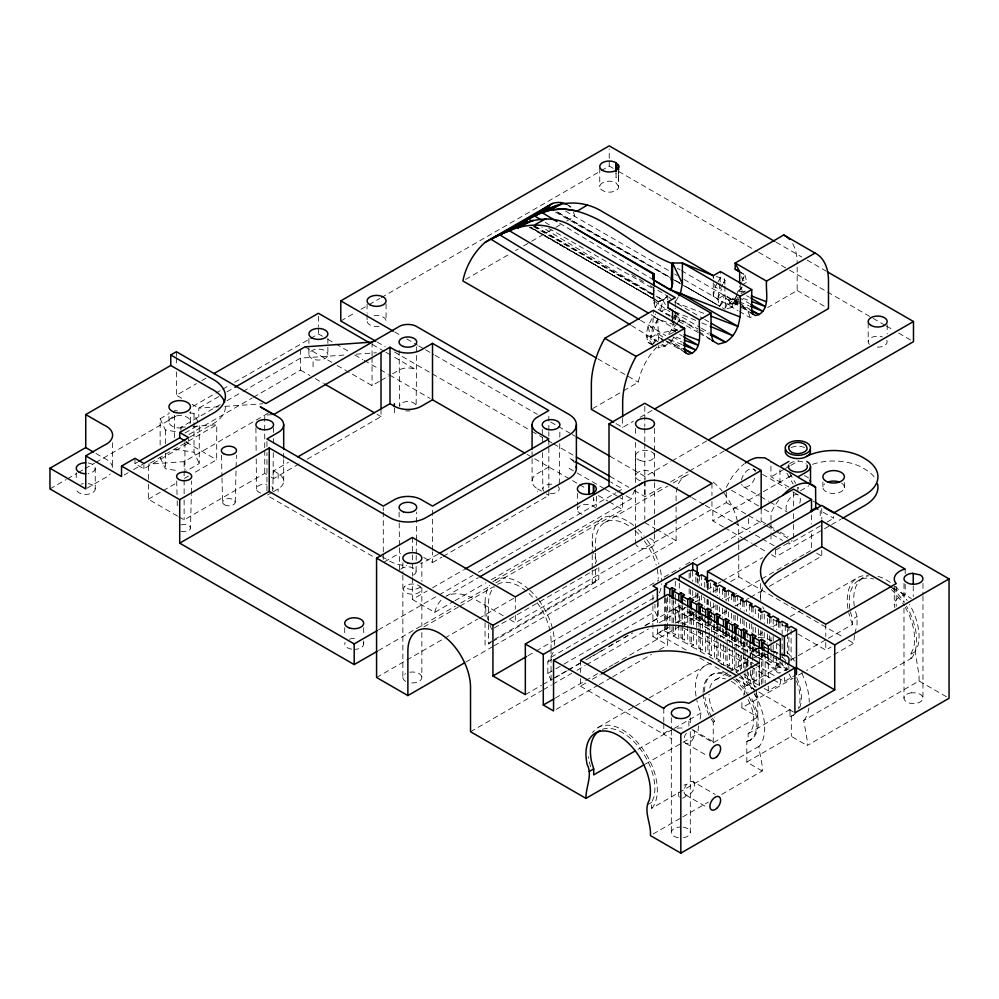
<?xml version="1.0" encoding="UTF-8"?>
<svg xmlns="http://www.w3.org/2000/svg" width="999" height="999" viewBox="0 0 999 999"><rect width="100%" height="100%" fill="white"/><g stroke="black" fill="none" stroke-linecap="round" stroke-linejoin="round"><path stroke-width="0.75" stroke-dasharray="5 3.75" d="M112.587 442.732L112.587 468.244A22.378 12.912 0 0 0 103.646 457.917L95.966 453.484M168.956 421.403L168.956 412.437M134.965 458.316L134.965 463.636L143.906 468.806L188.649 442.969L188.649 438.973M190.447 422.102L190.447 411.638M266.945 490.796L266.945 452.672M266.945 446.565L266.945 440.459M283.691 481.168L283.691 459.815M283.691 458.291L283.691 450.661M253.446 397.252L300.487 370.092L300.487 349.425M383.279 559.49L383.279 553.384M383.279 551.86L383.279 512.2M383.279 510.676L383.279 507.629M423.801 557.517L432.505 562.537L432.505 551.86M432.505 550.337L432.505 507.629M491.096 642.357L488.424 643.905L488.424 622.589M532.092 481.168L532.092 458.291M532.092 456.755L532.092 450.661M567.132 670.779L551.061 680.069L547.827 673.451L547.827 661.875L553.234 652.422M443.194 556.356L548.838 495.367L548.838 489.273M548.838 487.749L548.838 446.565M548.838 445.042L548.838 431.88M548.838 430.357L548.838 422.727M548.838 421.203L548.838 413.574M551.061 680.069L551.061 651.248M601.148 170.692L609.24 166.009L609.24 159.815M609.24 158.267L609.24 148.963M618.731 186.688L615.946 182.805A9.753 5.632 0 0 0 609.24 181.206A9.49 5.482 0 0 0 601.023 189.423L604.495 191.433A9.49 5.482 0 0 0 618.406 188.099L618.731 169.63M670.029 316.258L655.257 307.742L653.309 300.474L653.309 287.188M644.83 625.923L658.216 618.194L654.982 611.588L654.982 604.345M663.786 723.638L663.786 734.277L671.865 738.935M663.786 722.127L663.786 708.441M677.322 322.315L679.707 320.966L675.237 318.294L675.237 307.954M688.885 726.073L688.885 719.992M724.899 286.101L724.899 294.78L725.886 298.476L719.717 306.231L717.744 299.013L713.261 296.341L713.261 280.095M723.501 527.022L712.836 520.866L712.836 510.377L726.261 502.622L726.261 490.347M754.545 693.806A49.038 28.309 60 0 1 760.064 745.316L758.978 746.315L758.978 748.288L762.249 765.821L762.249 770.991L720.466 795.104M771.003 538.948L771.003 536.363M778.833 499.975A38.424 22.19 -60 0 0 771.003 513.111L771.003 533.778M767.632 307.567L797.165 290.522L797.165 264.698M797.851 490.884L797.851 487.187L799.35 489.747M820.216 515.696L820.216 510.526L833.641 518.281L833.641 514.285M822.901 486.938L822.901 480.944M844.38 487.637L844.38 481.643M177.51 516.058L148.339 499.213L148.389 480.931M148.389 479.408L148.439 464.173L216.771 424.762L216.658 459.802L193.893 472.939M180.906 430.269L180.906 427.31L220.217 404.607M273.276 452.684L272.939 488.911M273.376 443.369L273.426 438.711M273.489 432.492L273.539 427.834M416.695 346.728L416.121 406.256A8.229 4.745 0 0 0 407.892 401.498A8.229 4.745 0 0 0 399.662 406.256L399.088 346.728M416.183 560.202L416.233 555.544M416.246 553.983L416.383 541.558M416.396 540.009L416.695 512.05M559.29 483.741L559.727 443.369M559.79 437.162L559.877 429.395M593.294 497.315L593.843 500.736L593.768 496.453M181.019 531.231A6.331 3.659 0 0 0 190.509 528.059L191.321 494.63M191.358 493.106L191.658 480.956M235.252 502.235L236.064 468.793M236.101 467.282L236.401 455.119M720.029 283.629L717.744 299.013L724.899 294.78L740.084 305.257M720.129 282.155L720.429 271.541M658.528 340.309L657.779 319.068L655.232 314.048M738.498 301.81L732.279 307.317L725.037 309.265L725.886 298.476L751.398 313.199L741.345 306.131M548.776 228.359L654.47 289.385L653.546 295.242L655.257 307.742L658.378 301.348L662.924 300.087L667.744 296.079L667.782 300.337M713.261 296.341L715.159 286.95L717.419 283.004M740.933 286.413L740.371 289.136L735.052 298.314L727.809 304.732A42.707 24.663 -60 0 1 737.899 304.083M741.046 293.456L744.854 291.72L745.416 288.998M670.254 315.484L660.576 310.814L658.116 301.623L654.969 299.588L653.309 294.78L654.47 289.385M698.476 725.873L697.814 733.79L713.249 742.707L757.766 716.995L757.766 696.44L755.569 693.219M700.099 718.993L701.086 712.899L699.999 710.639A49.038 28.309 60 0 1 696.852 700.411M743.718 695.167L745.192 689.173L744.517 684.939A49.038 28.309 60 0 1 741.708 676.161M854.482 635.089L853.745 643.244L806.58 670.479M854.844 633.591L857.042 624.6L857.042 616.583L855.294 610.701M717.744 299.013L721.59 288.948M723.8 283.192L724.899 280.319L722.339 275.299M658.94 345.379L657.916 348.014L665.172 346.066L672.414 339.648L673.938 337.025M725.536 307.942L728.596 300.037L732.279 299.051L735.976 295.779L739.535 300.899L732.279 299.051L732.279 307.317L728.596 300.037L749.412 309.927M653.171 343.706L657.779 333.529L678.671 329.52M682.042 284.64L719.717 306.231L724.899 294.78M758.978 746.315L651.598 808.316L651.598 802.347L653.771 797.552A45.554 26.299 60 0 0 640.197 748.888A45.554 26.299 60 0 0 602.372 729.345M946.44 696.765L919.068 680.968L807.217 745.541L807.217 740.371L803.708 720.416L911.088 658.428L910.776 654.22L913.486 648.239A46.191 26.673 60 0 0 905.032 606.917M919.068 680.968L919.068 675.799L915.246 651.635L917.956 645.654A46.191 26.673 60 0 0 909.502 604.345M674.3 321.228L671.565 329.845L667.007 336.163M674.887 319.98L677.809 313.674L673.863 311.326M741.42 282.48L736.65 294.605M742.007 281.231L744.929 274.937L739.66 271.79M659.303 592.869L660.389 590.546A49.038 28.309 60 0 0 661.475 583.791M726.261 487.287L732.292 476.598L739.984 467.52A38.424 22.19 -60 0 1 744.218 463.886M742.045 284.915L746.827 282.218L742.344 279.633L744.929 274.937L740.446 272.352M718.169 281.681L720.429 277.734L724.899 280.319L724.899 284.665M722.639 284.265L719.642 289.535L715.159 286.95L714.685 284.128M723.401 282.954L724.899 280.319M678.159 297.153L675.124 302.422L703.308 318.693M653.483 343.868L658.778 337.225L685.614 352.722L667.906 340.509M677.672 323.189L671.565 329.845L678.271 333.716M741.733 287.762L738.673 291.096L741.358 292.645M742.22 287.15L740.371 289.136L743.731 291.071M686.038 624.7L679.308 620.804L679.532 606.818A6.331 3.659 -60 0 0 680.456 605.456M651.598 808.316L652.684 807.317A49.038 28.309 60 0 0 639.984 745.291A49.038 28.309 60 0 0 592.619 732.592M762.249 770.991L746.815 762.075L746.815 741.52L748.151 740.746L748.151 733.691L750.749 731.28A31.643 18.269 60 0 0 747.19 698.051M748.151 733.691L789.984 709.54L792.582 707.13M803.708 720.416L804.582 719.617A49.038 28.309 60 0 0 808.84 708.016M911.088 658.428L911.962 657.617A49.038 28.309 60 0 0 906.455 606.106M667.744 296.079L662.924 300.337L658.116 301.623L530.719 227.173M488.424 643.905L491.658 641.033M492.432 641.583L595.579 582.03L598.813 579.17L598.813 567.582M420.279 586.913L419.068 587.824A9.49 5.482 0 0 1 405.644 587.824L404.433 586.913M226.91 400.736L241.621 392.22M242.969 391.433L300.499 358.129L345.404 354.957M181.668 398.276L176.398 395.242L196.491 383.641M201.86 380.544L205.869 378.221M160.14 445.067L160.14 418.718L169.256 413.461M49.95 488.911L66.134 479.57M67.482 478.783L76.935 473.339M78.284 472.564L83.679 469.443M85.027 468.668L94.468 463.211M95.817 462.437L178.109 414.922M192.944 406.356L214.535 393.893M215.884 393.119L221.278 389.997M222.627 389.223L229.37 385.327M234.765 382.205L318.406 333.916L322.452 336.251M340.784 321.004L355.619 312.437M361.014 309.328L367.757 305.432M369.106 304.645L379.907 298.414M381.256 297.64L599.8 171.466M218.843 396.566L198.764 408.154L192.195 404.358M226.873 391.933L233.566 388.062M87.025 488.174L103.646 478.583A22.378 12.912 0 0 0 110.227 474.026M184.94 433.042L199.263 424.775L199.263 463.524L184.94 471.79M134.965 463.636L137.587 462.112M188.936 434.478L252.11 398.027M124.213 475.012L128.222 472.689M133.566 469.605L142.919 464.21M189.698 437.2L211.076 424.862A41.296 23.839 0 0 0 225.2 404.508M465.621 279.408L510.102 253.734M515.484 250.624L518.181 249.063M523.576 245.954L530.319 242.058M531.655 241.283L554.57 228.059M555.919 227.285L561.313 224.163M566.695 221.054L574.787 216.383A42.707 24.663 -60 0 0 573.014 211.351M268.107 413.224L184.128 461.65L148.439 464.173M148.339 499.213L161.738 491.483M163.074 490.709L177.81 482.217M184.515 478.346L188.524 476.036M337.175 365.459L372.053 385.614L379.745 381.168M381.019 380.432L388.711 375.986M178.833 516.82L184.128 519.88L264.723 473.414L269.842 476.361M299.163 463.861L273.676 478.583L273.664 470.829L288.424 462.312M307.217 459.215L381.019 416.608L381.019 408.853M271.928 492.507L266.945 495.367L375.262 557.904M273.164 491.783L278.134 488.911A18.981 10.964 0 0 0 278.134 473.414L273.664 470.829M592.682 408.579L622.215 391.533M623.551 390.759L638.324 382.23A42.707 24.663 -60 0 1 657.155 346.765M739.385 311.413L750.174 317.645L752.859 316.096M384.528 561.813L394.468 556.081A18.981 10.964 0 0 1 400.624 553.696M548.838 466.958L537.649 473.414A18.981 10.964 0 0 0 537.649 488.911L537.649 491.496M616.133 423.663L622.664 427.435L633.428 421.216M640.147 417.332L653.596 409.578M437.949 554.22L425.786 561.238A25.312 14.61 0 0 1 420.542 563.561M432.505 562.537L441.858 557.13M412.35 577.759L412.35 599.45L427.172 590.896M432.555 587.787L463.536 569.905M378.484 629.882L437.837 595.616M439.185 594.842L472.914 575.362M478.309 572.252L615.908 492.807M617.257 492.032L622.652 488.911L610.601 481.955M610.027 456.306L645.029 476.511L670.654 461.713M672.002 460.939L707.08 440.684M446.041 596.316L478.371 577.647M412.35 599.45L434.727 612.375L453.583 601.485M454.932 600.711L485.914 582.817M491.296 579.707L631.368 498.838A58.791 33.941 60 0 1 634.59 490.809M495.217 580.244L602.385 518.381M378.484 650.549L455.382 606.156M460.776 603.046L490.447 585.901M495.854 582.792L622.652 509.577L622.652 496.291M634.253 490.447L645.029 496.665L663.91 485.751M670.654 481.868L688.199 471.74M689.547 470.954L724.625 450.711M423.763 626.985L458.666 606.83M460.002 606.056L493.568 586.688M604.757 522.489L667.844 486.063M673.214 482.967L685.289 475.986M376.573 677.484L477.659 619.118M479.008 618.344L514.048 598.101M494.33 627.896L597.477 568.356M509.927 619.617L515.297 622.727L711.95 509.19L711.95 501.598M784.153 469.205L771.003 476.948M785.476 468.456L789.422 466.171M790.733 465.422L798.626 460.864M494.33 639.485L598.813 579.17M465.846 662.1L492.807 646.54M494.155 645.754L676.111 540.696L676.111 519.255M790.471 476.061L712.836 520.866M800.411 490.821L806.805 487.137A12.65 7.305 0 0 0 808.815 485.626M527.971 655.719L534.715 651.823M536.063 651.048L658.728 580.232M664.11 577.122L680.294 567.782M685.689 564.672L761.163 521.091L767.919 524.987M551.061 657.217L658.216 595.354M547.827 661.875L551.848 659.552M547.827 673.451L554.52 669.592M555.869 668.818L562.562 664.947M563.898 664.173L654.982 611.588M525.337 694.655L541.508 685.314M542.857 684.54L552.285 679.095M553.633 678.309L567.12 670.529M568.468 669.755L580.594 662.749M590.034 657.305L596.765 653.408M598.114 652.634L602.16 650.299M608.903 646.403L618.331 640.958M623.726 637.849L627.772 635.514M645.292 625.399L680.344 605.157M692.469 598.164L699.213 594.268M707.304 589.597L712.687 586.488M718.081 583.366L720.779 581.818M722.127 581.031L762.562 557.692M776.048 549.912L792.219 540.571M568.468 670.004L580.531 663.049M585.889 659.952L632.767 632.891M820.479 525.874L788.898 544.118L788.898 541.446M827.06 522.077L833.641 518.281M470.529 731.73L541.97 690.484M543.306 689.71L551.398 685.039M552.747 684.253L571.615 673.363M577.01 670.254L585.102 665.584M586.45 664.797L648.451 629.008M659.228 622.777L686.188 607.217M695.629 601.773L703.708 597.102M713.149 591.645L718.543 588.536M730.669 581.53L738.761 576.86L843.044 637.075M771.478 554.72L775.474 557.03L830.244 525.412M831.58 524.637L840.921 519.243M666.72 598.551L666.72 629.557L665.434 628.821L657.379 633.466L686.4 650.224M679.308 620.804L675.274 623.139L675.062 609.402A6.331 3.659 -60 0 1 674.125 601.81M689.148 608.928L689.148 615.122L697.202 610.476M652.909 605.869L652.909 636.563L670.167 626.61M676.798 622.777L692.732 613.573L707.467 622.09M664.485 598.289L664.485 630.844L666.72 629.557M689.148 615.122L690.434 615.871L692.669 614.572L698.039 617.669L695.804 618.968L695.804 612.762M555.369 698.051L601.011 671.703M602.347 670.928L607.717 667.819M609.065 667.045L613.086 664.722M614.435 663.948L681.281 625.362M682.604 624.587L697.202 616.158M710.651 608.391L717.382 604.507M725.449 599.85L730.831 596.753M732.167 595.966L738.898 592.095M740.247 591.308L760.414 579.67M761.762 578.883L804.794 554.045M806.143 553.259L811.525 550.162L811.525 530.207M664.485 630.844L669.854 633.953L672.09 632.654L675.674 634.727L675.661 599.063M580.419 678.558L580.419 686.151L587.062 682.317M592.382 679.245L600.349 674.65M673.426 600.362L673.426 636.013L675.674 634.727M695.804 618.968L699.387 621.028L701.623 619.742L706.992 622.839L704.745 624.138L704.745 617.931M556.231 709.402L597.839 685.376M599.188 684.602L611.263 677.622M612.612 676.847L651.535 654.37M659.59 649.725L667.644 645.079L667.644 594.43M722.265 613.548L727.634 610.439M735.714 605.781L741.083 602.672M746.465 599.562L749.163 598.014M750.499 597.24L763.948 589.472M769.33 586.363L821.777 556.081L821.777 549.949M673.426 636.013L678.796 639.11L681.031 637.824L684.615 639.884L684.615 607.33M682.379 625.674L682.379 641.183L684.615 639.884M704.745 624.138L708.328 626.198L710.564 624.912L715.933 628.009L715.933 624.912M682.379 641.183L687.749 644.28L689.984 642.994L693.568 645.054L693.568 631.106M713.698 624.65L713.698 629.295L715.933 628.009M691.333 610.689L691.333 646.353L693.568 645.054M713.698 629.295L717.282 631.368L719.517 630.069L724.887 633.179L724.887 630.069M691.333 646.353L696.703 649.45L698.938 648.151L702.509 650.224L702.509 613.011M722.652 628.259L722.652 634.465L724.887 633.179M700.274 629.807L700.274 651.51L702.509 650.224M722.652 634.465L726.223 636.538L728.458 635.239L733.828 638.336L733.828 635.239M700.274 651.51L705.644 654.62L707.879 653.321L711.463 655.394L711.463 633.678M731.593 634.977L731.593 639.635L733.828 638.336M709.228 631.88L709.228 656.68L711.463 655.394M731.593 639.635L735.177 641.695L737.412 640.409L742.781 643.506L742.781 640.409M720.416 643.506L720.416 660.551L716.832 658.491L714.597 659.777L714.597 636.525M740.546 638.598L740.546 644.792L742.781 643.506M598.126 727.484L634.365 706.568M635.714 705.794L647.789 698.813M649.138 698.039L705.506 665.484M758.079 635.139L763.448 632.042M772.851 626.61L778.221 623.513M790.296 616.533L857.417 577.784M858.84 580.257L863.311 577.672M720.416 660.551L718.169 661.85L718.169 638.586M740.546 644.792L744.13 646.865L746.365 645.579L751.735 648.676L751.735 645.566M719.517 662.624L723.538 664.947L725.786 663.661L729.357 665.721L729.357 648.663M749.5 643.768L749.5 649.962L751.735 648.676M711.051 675.074L712.387 674.3M754.22 650.149L755.569 649.375M727.122 646.852L727.122 667.007L729.357 665.721M749.5 649.962L753.071 652.035L755.306 650.736L760.676 653.833L758.441 655.132L758.441 648.925M715.559 679.782L727.697 672.777M729.045 671.99L750.636 659.527M751.985 658.753L757.392 655.631M727.122 667.007L732.492 670.117L734.727 668.818L738.311 670.891L738.311 653.833M738.311 670.891L736.076 672.177L736.076 652.022M758.441 655.132L762.025 657.192L764.26 655.906L769.63 659.003L767.394 660.302L767.394 654.095M745.017 672.689L745.017 677.347L747.252 676.048L747.252 668.306M767.394 660.302L770.966 662.362L773.214 661.076L778.571 664.173L778.571 661.076M828.408 638.286L852.572 624.338L852.572 619.168L857.042 616.583M745.017 677.347L750.386 680.444L752.622 679.158L756.206 681.218L756.206 667.27M776.335 656.156L776.335 665.459L778.571 664.173M745.192 686.325L782.779 664.635M790.821 659.977L827.072 639.06M637.999 749.312L672.901 729.17M674.238 728.396L701.086 712.899M753.97 668.556L753.97 682.517L756.206 681.218M776.335 665.459L779.919 667.532L782.155 666.233L787.524 669.342L787.524 666.233M753.97 682.517L759.34 685.614L761.575 684.315L761.575 651.76M787.524 669.342L785.289 670.629L785.289 661.326M797.764 633.903L825.786 650.074L831.093 647.015M713.249 742.707L713.249 722.14L714.597 721.365L714.597 717.145M754.22 693.993L756.43 697.215L757.766 696.44M764.26 688.448L768.281 690.784L780.369 683.803L780.369 679.682M777.659 677.584L784.39 681.48L795.129 675.274M741.882 702.659L741.882 707.829L793.094 678.259M798.488 675.149L805.231 671.266M645.254 764.135L681.643 743.131M682.991 742.344L697.814 733.79M789.984 716.595L793.531 715.134L789.984 716.595L789.984 709.54M746.815 741.52L750.361 740.059A37.962 21.916 60 0 0 750.361 696.228M648.239 804.282L651.598 802.347M910.776 654.22L915.246 651.635M746.815 762.075L791.333 736.375L807.217 745.541M653.084 834.015L681.393 817.669M682.729 816.895L708.341 802.11M392.545 373.801L400.187 369.455A12.65 7.305 0 0 1 415.596 369.455L392.644 356.181M668.855 334.528L675.199 331.618M791.146 447.377L797.851 445.779L804.57 447.377M727.809 304.732L738.061 301.373M658.116 301.623L662.924 300.087L660.576 310.814L666.395 309.253M748.151 740.746L750.361 740.059M356.243 354.183L376.373 352.759M272.203 414.66L264.723 415.184L264.723 448.888M180.906 427.31L185.389 426.998M192.857 426.461L216.771 424.762M218.606 406.793L198.764 408.154L198.813 416.995M224.7 406.381L262.837 403.758M660.776 345.829L665.172 346.066L665.172 341.933M744.854 291.72L738.673 291.096L741.458 292.158M677.734 330.469L671.565 329.845L675.736 331.443M174.463 410.452L177.472 410.926M189.51 412.787L194.018 413.486L198.601 423.364M160.14 418.718L165.384 430.02L177.422 431.88M174.463 449.2L194.018 452.235L199.263 463.524M160.14 457.467L165.384 468.768L178.921 470.854M716.133 276.498L720.429 277.734M777.572 652.896L768.081 648.738M674.737 324.937L657.779 319.068L653.309 316.483L653.309 310.289M743.006 298.351L748.638 300.412M675.898 337.1L681.518 339.161M770.966 650.811L777.684 653.296M703.783 313.374L675.124 302.422L668.793 296.978M737.836 301.273L732.279 299.051L737.649 302.148M739.223 301.823L748.938 305.719M669.33 339.46L681.83 344.468M674.912 311.788L696.103 320.554M701.76 322.889L708.828 325.811M581.992 514.273L580.144 513.461A9.49 5.482 0 0 1 580.144 505.706M665.646 340.759L683.691 349.338M671.64 316.159L697.914 328.833M699.3 329.508L708.978 334.178M533.154 226.486L653.546 295.242L534.14 226.136M555.544 212.188L669.929 277.71M671.228 278.446L680.694 283.878M722.377 307.742L725.037 309.265M653.446 345.429L648.126 342.395L646.153 335.177L648.051 325.699L653.309 316.483L652.522 328.284L650.624 337.762L652.21 343.531M529.358 227.31L654.969 299.588L529.994 227.173M651.798 344.505L648.126 342.395L651.485 344.33M776.173 242.245L801.747 257.005M807.13 260.115L825.986 271.004M609.24 166.009L613.274 168.344M618.656 171.453L757.317 251.511M758.666 252.285L788.286 269.38M789.635 270.167L871.752 317.57M873.101 318.356L885.214 325.349M886.563 326.124L893.293 330.007M898.675 333.117L913.486 341.67M797.165 290.522L828.483 308.604M746.728 295.741L749.412 297.29M738.661 297.327L749.4 303.521M735.052 298.314L738.411 300.249M738.998 302.922L749.737 309.128M566.77 204.445L572.165 207.567M677.397 268.319L680.094 269.88M681.443 270.654L738.111 303.371M565.584 211.139L669.23 270.916M674.625 274.026L677.322 275.587M684.065 279.483L738.036 310.639M704.657 319.468L708.678 321.79M674.462 311.738L677.809 313.674L679.707 320.966M674.562 312.737L700.062 327.46M701.41 328.234L709.465 332.892M671.316 317.008L698.214 332.542M699.512 333.291L710.289 339.51M679.62 334.49L682.305 336.039M672.889 336.85L682.28 342.27M667.856 339.348L682.617 347.877M661.813 344.131L665.172 346.066L663.935 343.631M597.852 358.866L638.324 382.23M788.91 487.125L771.003 476.798L770.841 461.538M813.061 501.073L815.746 502.622M753.358 469.08L755.993 470.604M762.562 474.4L786.25 488.074M792.831 491.87L798.101 494.905M743.543 486.788L759.34 495.904M760.651 496.665L768.556 501.223M769.867 501.985L786.975 511.863M731.53 490.322L759.165 506.281M764.422 509.315L771.003 513.111M893.081 587.924L911.363 598.488M769.267 525.761L778.721 531.218M780.069 531.992L788.161 536.675M816.658 553.121L821.777 556.081M726.261 502.622L747.314 514.785M748.638 515.546L764.422 524.662M765.746 525.424L774.837 530.669M776.123 531.406L787.624 538.049M772.277 534.515L782.504 540.422M691.808 497.564L703.895 504.532M705.232 505.319L711.95 509.19M712.836 510.377L732.829 521.915M734.165 522.689L750.162 531.918M755.481 535.002L760.813 538.074M762.15 538.848L774.15 545.766M394.63 331.943L401.361 335.826M406.743 338.936L417.52 345.154M418.856 345.941L424.25 349.051M425.586 349.825L433.666 354.483M435.015 355.269L537.325 414.335M550.786 422.102L570.978 433.766M572.327 434.54L575.024 436.101M724.837 527.784L742.157 537.787M743.493 538.561L751.485 543.181M752.821 543.943L766.146 551.648M377.123 341.995L385.202 346.653M394.63 352.098L430.981 373.077M432.317 373.863L530.594 430.594M531.943 431.368L542.719 437.587M548.101 440.696L552.135 443.032M553.483 443.806L575.024 456.243M610.027 476.448L628.87 487.337M574.437 461.076L569.08 457.992L571.153 459.353A25.312 14.61 0 0 1 574.45 462.649M626.111 495.804L631.368 498.838M569.08 468.319L575.774 472.19M577.122 472.964L603.908 488.424M605.244 489.198L618.643 496.928M619.979 497.702L622.652 499.25M327.834 339.36L334.565 343.244M335.914 344.031L349.375 351.798M354.757 354.907L362.837 359.565M364.185 360.352L378.983 368.893M380.332 369.68L388.411 374.338M389.76 375.112L430.144 398.439M527.072 454.395L578.234 483.928M579.582 484.702L586.313 488.598M598.426 495.591L607.854 501.023M609.19 501.81L622.652 509.577M644.792 522.614L655.232 528.646M656.543 529.395L676.111 540.696M848.401 640.159L853.745 643.244M781.755 624.662L784.415 626.198M537.649 488.911L541.371 491.071M546.341 493.931L548.838 495.367M300.487 370.092L309.89 375.524M315.259 378.621L323.301 383.279M376.985 414.285L381.019 416.608M681.805 598.925L685.851 601.261M702.022 610.601L704.72 612.162M755.943 641.733L758.641 643.294M710.314 615.784L713.011 617.345M764.235 646.915L766.92 648.476M679.308 607.055L770.966 659.964L784.39 670.491L785.738 669.08A9.49 5.482 -60 0 0 787.125 667.045M675.274 609.378L766.945 662.3L780.369 672.814L779.02 672.951A9.49 5.482 -60 0 1 777.634 661.563M674.125 609.115L765.796 662.025L777.634 672.514M698.164 631.693L753.408 663.586M754.757 664.372L776.31 676.81M683.366 627.797L749.375 665.908M750.724 666.695L780.369 683.803M743.681 673.988L747.252 676.048M709.228 656.68L713.249 659.003M739.098 677.01L756.443 687.025M699.799 657.954L730.606 675.736M735.963 678.833L793.568 712.087M652.909 636.563L667.644 645.079M741.882 707.829L757.766 716.995M271.116 477.097L273.676 478.583M503.221 615.746L475.012 599.462A58.791 33.941 60 0 0 447.165 595.754M693.106 730.057L715.172 742.794M186.089 441.496L188.649 442.969M186.176 442.195L216.658 459.802M685.514 743.206L707.579 755.943M580.419 686.151L663.786 734.277L664.372 733.466A18.981 10.964 0 0 1 669.929 729.969M693.119 781.717A7.592 4.383 -60 0 1 690.709 793.481A7.592 4.383 -60 0 1 684.128 789.685A7.592 4.383 -60 0 1 693.119 781.717L715.172 794.455M685.526 794.879L707.579 807.604M668.768 276.686L556.131 211.376L668.743 276.611M719.717 306.231L684.852 286.014L719.667 306.156M534.902 226.099L662.924 300.087L541.82 227.01M530.706 227.347L658.378 301.348M372.402 344.48L384.553 351.498M385.901 352.285L391.296 355.407M304.97 346.853L331.805 362.35M382.068 556.655L389.997 561.238A25.312 14.61 0 0 0 406.793 565.509M651.048 314.66L676.398 329.67M559.652 223.214L652.347 279.196M545.317 222.44L549.3 224.85M631.63 274.488L643.581 281.693M650.212 285.689L667.482 296.104L662.924 300.337L667.145 307.642M640.571 320.317L665.784 335.614M631.505 325.562L658.041 341.845M653.309 300.474L669.817 311.7M674.887 315.147L697.739 330.694M699.013 331.568L710.439 339.335M662.849 337.025L657.779 333.529L650.624 337.762L646.153 335.177L652.597 344.98M596.028 508.166L591.608 504.832L584.403 504.283A9.49 5.482 0 0 0 582.117 504.832M712.387 718.144L714.597 721.365M711.051 718.918L713.249 722.14M789.647 473.064L795.616 483.341M786.925 473.314L793.169 484.065M661.475 338.786L663.324 342.42M852.572 624.338L851.91 622.939A49.038 28.309 60 0 1 848.75 612.712M755.132 687.462L753.833 684.765A31.643 18.269 60 0 1 750.836 670.117M713.298 711.613L712 708.915A31.643 18.269 60 0 1 709.003 694.268M596.653 561.987L593.406 551.873M490.034 625.249L491.658 629.445M850.386 611.8L852.572 619.168M487.987 619.605L486.251 613.748L485.064 602.697A49.038 28.309 60 0 1 489.71 585.364M674.475 315.409L675.237 318.294M744.929 274.937L746.827 282.218M741.595 276.723L742.344 279.633M713.736 278.484L713.261 275.674L713.261 278.621M633.678 525.486A49.038 28.309 60 0 0 592.22 540.834L593.106 549.113M653.895 281.755L654.245 286.326M654.245 282.267L654.382 286.538M221.441 455.119L221.965 476.398M221.99 477.922L222.59 502.235M176.698 480.956L177.035 494.63M177.185 500.711L177.322 506.793M542.257 429.395L542.332 435.601M542.345 437.162L542.407 443.369M542.507 452.684L542.844 488.911M399.088 512.05L399.188 521.378M399.2 522.927L399.45 546.216M399.463 547.777L399.662 571.578M255.894 427.834L256.156 452.684M256.219 458.903L256.493 488.911M616.046 173.214L616.083 177.747L615.946 173.152M618.418 171.166L618.443 180.232L618.406 171.104M922.964 583.428L922.964 594.28M922.964 595.829L922.964 698.139M913.248 585.901L913.248 596.54M905.181 569.08L905.181 573.638M905.181 584.278L905.181 594.917L903.758 595.254A18.981 10.964 0 0 0 894.917 607.579M903.983 583.428L903.983 602.035M903.983 608.229L903.983 698.139M896.228 586.613L896.228 606.368M894.267 586.513L894.267 604.745M887.174 324.638L887.174 333.928M868.193 323.077L868.193 341.683M825.786 624.25L825.786 636.4M825.786 642.482L825.786 650.074M821.777 508.503L821.777 519.255M811.525 514.86L811.525 524.063M793.568 492.22L793.568 507.567M793.568 513.698L793.568 522.914M793.568 524.45L793.568 538.261M791.333 715.821L791.333 736.375M791.108 629.545L791.108 663.648M788.873 627.734L788.873 630.831M788.873 637.037L788.873 654.095M788.873 666.495L788.873 669.592M787.524 629.033L787.524 632.13M787.524 633.678L787.524 653.833M785.289 625.661L785.289 633.416M784.39 677.359L784.39 681.48M782.155 621.278L782.155 633.678M782.155 635.227L782.155 658.491M782.155 660.039L782.155 666.233M779.957 469.692L779.957 481.968M779.919 622.564L779.919 630.319M779.919 661.326L779.919 667.532M778.571 622.315L778.571 630.057M776.335 620.504L776.335 629.807M776.335 643.756L776.335 654.607M775.474 549.537L775.474 557.03M773.201 619.205L773.201 628.508M773.201 636.263L773.214 656.418M773.214 657.966L773.214 661.076M770.966 617.407L770.966 626.698M770.966 637.562L770.966 642.207M770.966 643.756L770.966 651.51M770.966 653.059L770.966 662.362M769.63 618.693L769.63 624.899M769.63 635.751L769.63 641.945M768.281 655.119L768.281 679.919M768.281 686.126L768.281 690.784M767.394 618.431L767.394 624.637M767.394 633.94L767.394 643.244M765.159 653.833L765.159 683.291M764.26 614.048L764.26 623.351M764.26 632.654L764.26 638.848M764.26 646.603L764.26 651.248M764.26 652.809L764.26 655.906M762.911 652.022L762.911 684.577M762.025 613.786L762.025 619.992M762.025 630.844L762.025 638.598M762.025 652.547L762.025 657.192M761.163 508.803L761.163 521.091M760.676 615.084L760.676 621.278M760.676 630.581L760.676 638.336M760.551 583.616L760.551 597.29M759.34 649.949L759.34 663.91M759.34 665.459L759.34 685.614M759.115 662.737L759.115 687.05M758.441 613.274L758.441 617.919M758.441 628.771L758.441 638.074M756.43 690.172L756.43 697.215M756.206 648.663L756.206 657.966M755.306 608.878L755.306 616.633M755.306 627.484L755.306 633.691M755.306 647.639L755.306 650.736M753.97 646.852L753.97 656.156M753.071 607.067L753.071 616.371M753.071 627.222L753.071 633.428M753.071 647.377L753.071 652.035M752.622 646.59L752.622 663.648M752.622 669.854L752.622 679.158M751.735 606.805L751.735 614.56M751.735 623.863L751.735 633.166M750.386 644.792L750.386 664.947M750.386 671.141L750.386 680.444M749.487 605.007L749.487 614.31M749.487 623.613L749.487 631.356M748.638 518.543L748.638 526.036M747.252 632.642L747.252 638.848M747.252 640.396L747.252 652.797M747.252 659.003L747.252 666.758M746.365 600.611L746.365 611.463M746.365 622.315L746.365 628.521M746.365 642.469L746.365 645.579M745.017 641.683L745.017 655.644M745.017 657.192L745.017 671.141M744.118 601.898L744.13 611.201M744.13 620.504L744.13 626.71M744.13 642.207L744.13 646.865M743.681 641.433L743.681 652.285M743.681 653.833L743.681 669.342M742.781 601.648L742.781 609.402M742.781 618.706L742.781 626.448M741.445 639.622L741.445 648.925M741.445 655.119L741.445 670.629M740.546 599.837L740.546 609.14M740.546 618.443L740.546 626.198M738.761 543.156L738.761 532.43A44.293 25.574 60 0 0 737.687 522.452M738.761 544.692L738.761 553.883M738.761 555.419L738.761 576.86M738.311 630.581L738.311 636.775M738.311 638.324L738.311 647.627M737.412 595.441L737.412 606.293M737.412 615.596L737.412 623.351M737.412 637.312L737.412 640.409M736.076 636.525L736.076 650.474M735.177 596.74L735.177 606.043M735.177 615.347L735.177 621.54M735.177 635.501L735.177 641.695M734.727 636.263L734.727 645.566M734.727 647.115L734.727 668.818M733.828 596.478L733.828 604.233M733.828 615.084L733.828 621.291M732.492 634.452L732.492 648.413M732.492 649.962L732.492 670.117M731.593 594.667L731.593 602.422M731.593 613.274L731.593 622.577M729.357 625.411L729.357 631.618M729.357 633.166L729.357 642.469M728.458 590.284L728.458 601.136M728.458 611.987L728.458 618.181M728.458 632.142L728.458 635.239M727.122 631.356L727.122 645.304M726.223 591.57L726.223 600.874M726.223 608.628L726.223 616.371M726.223 630.332L726.223 636.538M725.774 631.093L725.774 640.396M725.774 646.603L725.786 663.661M724.887 592.869L724.887 599.063M724.887 609.914L724.887 616.121M723.538 629.283L723.538 638.586M723.538 644.792L723.538 664.947M722.652 589.497L722.652 598.801M722.652 608.104L722.652 617.407M720.416 626.448L720.416 637.3M719.517 588.211L719.517 597.514M719.517 606.818L719.517 613.024M719.517 626.972L719.517 630.069M718.169 626.186L718.169 637.037M717.282 586.401L717.282 595.704M717.282 605.007L717.282 611.213M717.282 625.162L717.282 631.368M716.832 625.936L716.832 635.227M716.832 636.788L716.832 658.491M715.933 587.699L715.933 593.893M715.933 604.757L715.933 612.499M714.597 624.125L714.597 634.977M713.698 587.437L713.698 593.643M713.698 602.946L713.698 612.25M711.95 483.354L711.95 495.516M711.463 611.975L711.463 616.633M711.463 618.181L711.463 632.13M710.564 583.041L710.564 592.345M710.564 601.648L710.564 607.854M710.564 615.609L710.564 620.254M710.564 621.803L710.564 624.912M709.228 621.016L709.228 630.319M708.328 582.792L708.328 588.985M708.328 599.837L708.328 607.592M708.328 619.992L708.328 626.198M707.879 620.766L707.879 630.069M707.879 636.263L707.879 653.321M707.467 583.841L707.467 590.047M707.467 599.35L707.467 607.092M706.992 582.529L706.992 588.736M706.992 599.587L706.992 607.342M705.644 620.504L705.644 654.62M704.745 582.267L704.745 588.473M704.745 597.777L704.745 607.08M702.509 606.805L702.509 611.463M701.623 574.775L701.623 585.626M701.623 594.929L701.623 601.136M701.623 615.084L701.623 619.742M700.274 615.859L700.274 628.259M699.375 576.073L699.375 585.377M699.375 596.228L699.387 602.422M699.387 616.383L699.387 621.028M698.938 615.596L698.938 626.448M698.938 627.996L698.938 648.151M698.039 578.921L698.039 583.566M698.039 592.869L698.039 602.172M697.202 577.922L697.202 582.567M697.202 593.418L697.202 601.173M696.703 613.786L696.703 629.295M696.703 630.844L696.703 649.45M695.804 577.11L695.804 583.304M695.804 592.607L695.804 601.91M693.568 612.499L693.568 624.899M692.669 571.166L692.732 581.343M692.732 590.559L692.669 597.527M692.669 611.475L692.669 614.572M690.434 572.452L690.434 578.658M690.434 589.51L690.434 597.265M690.434 611.213L690.434 615.871M690.309 717.757L690.309 725.511M690.309 731.705L690.309 832.467A9.49 5.482 0 0 1 683.266 837.761M689.984 610.426L689.984 642.994M689.148 573.264L689.148 579.47M689.148 588.773L689.148 596.515M687.749 608.628L687.749 624.125M687.749 625.674L687.749 644.28M682.379 605.519L682.379 624.125M681.031 605.269L681.031 623.875M681.031 625.424L681.031 637.824M679.308 583.191L679.308 592.007M678.796 603.458L678.796 623.613M678.796 625.162L678.796 639.11M676.111 500.861L676.111 496.266A44.293 25.574 60 0 1 690.384 474.175M676.111 506.993L676.111 517.719M675.661 594.417L675.661 597.514M675.237 300.574L675.237 306.481M675.274 581.106L675.274 586.987M672.09 600.099L672.09 632.654M671.316 717.757L671.316 728.608M671.316 730.157L671.316 832.467M669.854 598.289L669.854 633.953M665.434 597.814L665.434 622.614M665.434 624.163L665.434 628.821M658.216 601.448L658.216 618.194M657.379 602.459L657.379 622.614M657.379 628.821L657.379 639.148M654.495 428.459L654.495 451.71M654.495 453.259L654.495 481.156M654.495 482.704L654.495 513.711M654.495 519.905L654.495 532.317M654.495 533.866L654.495 543.156M653.309 281.506L653.309 285.926M653.309 287.3L653.309 294.78M652.909 595.129L652.909 604.345M645.029 476.511L645.029 479.607M645.029 481.156L645.029 496.665M644.792 406.356L644.792 426.511M644.792 428.059L644.792 442.008M644.792 443.556L644.792 479.22M644.792 480.769L644.792 519.517M635.539 455.856L635.539 475.999M635.514 428.459L635.514 436.201M635.514 442.407L635.514 487.362M635.514 488.911L635.514 529.208M635.514 530.756L635.514 543.169M622.664 418.319L622.664 427.435M599.75 168.082L599.75 186.688M596.353 496.291L596.353 506.63M595.579 551.723L595.579 542.769A44.293 25.574 60 0 1 631.568 527.784M595.579 553.221L595.579 563.761M595.579 569.855L595.579 582.03M592.22 540.834L592.22 553.084M592.22 554.62L592.22 568.406M592.22 569.942L592.22 585.264M580.419 660.314L580.419 672.477M577.372 493.344L577.372 505.157M577.372 506.63L577.372 509.577M551.061 649.75L551.061 640.796A44.293 25.574 60 0 0 550.274 632.292M515.297 596.89L515.297 609.04M515.297 615.122L515.297 622.727M488.424 621.066L488.424 604.632A44.293 25.574 60 0 1 494.393 586.838M485.064 602.697L485.064 621.078M485.064 622.614L485.064 647.127M421.853 562.774L421.853 581.368M421.853 587.574L421.853 626.323M421.853 632.529L421.853 677.484A9.49 5.482 0 0 1 409.902 682.779M416.121 566.408L416.121 571.578M412.35 537.462L412.35 576.211M402.859 562.774L402.859 573.626M402.859 575.174L402.859 677.484M394.468 407.804L394.468 413.998M386.076 303.958L386.076 321.004M372.053 342.095L372.053 356.081M372.053 357.642L372.053 385.614M367.083 303.958L367.083 313.261M367.083 314.81L367.083 321.004M363.686 627.672L363.686 635.052M363.686 640.958L363.686 643.905M344.705 627.672L344.705 635.052M327.884 338.361L327.884 345.741M327.884 347.215L327.884 354.595A9.49 5.482 0 0 1 313.649 359.34A9.49 5.482 0 0 1 313.649 349.85A9.49 5.482 0 0 1 327.884 354.595M318.406 316.208L318.406 326.536M318.406 328.022L318.406 333.916M313.062 361.838L313.062 366.995M308.903 338.361L308.903 347.215M308.903 348.688L308.903 354.595M278.134 473.414L278.134 481.168M278.134 488.911L278.134 491.496M264.723 450.424L264.723 473.414M194.018 413.486L194.018 421.228M194.018 422.777L194.018 452.235M184.94 442.345L184.94 470.242M184.128 461.65L184.128 469.305M184.128 470.841L184.128 478.509M184.128 480.032L184.128 493.831M184.128 499.962L184.128 519.88M176.398 351.723L176.398 356.393M176.398 357.942L176.398 365.709M176.398 371.928L176.398 395.242M174.463 415.109L174.463 438.361M165.384 430.02L165.384 443.968M165.384 453.259L165.384 468.768M143.906 464.81L143.906 468.806M88.199 462.949A9.49 5.482 0 0 1 95.23 468.244L95.242 488.911M76.249 472.677L76.249 480.057M88.199 483.616A9.49 5.482 0 0 1 94.917 490.334A9.49 5.482 0 0 1 83.292 494.205A9.49 5.482 0 0 1 76.573 487.5M80.994 484.165A9.49 5.482 0 0 1 83.292 483.616M558.191 486.538A8.229 4.745 0 0 1 556.88 492.27A8.229 4.745 0 0 1 546.952 493.031M543.943 491.283A8.229 4.745 0 0 1 545.254 485.551A8.229 4.745 0 0 1 555.182 484.802M400.774 569.205A8.229 4.745 0 0 1 413.711 568.219A8.229 4.745 0 0 1 412 575.686M363.374 642.482A9.49 5.482 0 0 1 354.195 649.387M351.748 649.2A9.49 5.482 0 0 1 345.03 642.482M349.45 639.16A9.49 5.482 0 0 1 356.655 638.611M181.893 427.834A10.752 6.206 0 0 1 168.943 421.94A10.752 6.206 0 0 1 181.244 415.596A10.752 6.206 0 0 1 189.922 423.688M181.019 524.9A6.331 3.659 0 0 1 190.509 528.059M271.84 486.538A8.229 4.745 0 0 1 271.84 491.283M260.602 493.031A8.229 4.745 0 0 1 257.118 487.1A8.229 4.745 0 0 1 266.845 484.328M410.015 410.839A8.229 4.745 0 0 1 405.756 410.839M95.23 468.244A9.49 5.482 0 0 1 88.199 473.538M775.711 621.016A63.274 36.526 0 0 1 773.626 619.53M763.91 609.028A63.274 36.526 0 0 1 762.712 606.743M760.851 600.874A63.274 36.526 0 0 1 762.712 587.837M497.589 584.353A44.293 25.574 60 0 1 534.515 599.35M537.137 602.684A44.293 25.574 60 0 1 549.987 630.819M713.261 482.18A44.293 25.574 60 0 1 722.202 490.984M723.963 493.181A44.293 25.574 60 0 1 737.412 521.166M635.002 530.594A44.293 25.574 60 0 1 642.557 538.573M644.293 540.809A44.293 25.574 60 0 1 656.218 565.034M657.155 568.955A44.293 25.574 60 0 1 658.216 578.933M492.794 581.955A49.038 28.309 60 0 1 528.708 589.223M529.795 590.209A49.038 28.309 60 0 1 537.075 598.051M538.786 600.249A49.038 28.309 60 0 1 552.572 628.821M553.234 631.693A49.038 28.309 60 0 1 554.32 645.666M677.11 728.196A18.981 10.964 0 0 1 685.726 728.358M638.036 529.358A49.038 28.309 60 0 1 644.23 536.176M646.778 539.522A49.038 28.309 60 0 1 658.94 564.023M660.389 569.817A49.038 28.309 60 0 1 661.575 580.869M691.995 729.707A7.592 4.383 -60 0 1 693.431 738.236A7.592 4.383 -60 0 1 685.202 742.994A7.592 4.383 -60 0 1 686.625 732.816M686.638 795.216A7.592 4.383 -60 0 1 682.554 798.189M679.295 797.177A7.592 4.383 -60 0 1 679.295 790.983M683.953 785.202A7.592 4.383 -60 0 1 686.638 784.477M847.926 608.453A49.038 28.309 60 0 1 867.269 575.511M891.995 587.749A49.038 28.309 60 0 1 904.232 602.459M740.546 670.441A49.038 28.309 60 0 1 741.058 652.559M741.957 649.762A49.038 28.309 60 0 1 746.49 642.532M758.528 637.499A49.038 28.309 60 0 1 771.965 640.834M776.81 643.606A49.038 28.309 60 0 1 780.207 646.016M786.762 651.823A49.038 28.309 60 0 1 794.43 660.926M801.747 673.126A49.038 28.309 60 0 1 809.227 702.272M754.882 691.982A37.962 21.916 60 0 1 748.114 672.377M747.702 666.758A37.962 21.916 60 0 1 748.613 659.265M749.013 657.941A37.962 21.916 60 0 1 758.204 648.226M763.623 647.627A37.962 21.916 60 0 1 766.258 647.989M767.607 648.301A37.962 21.916 60 0 1 778.059 653.546M782.454 657.192A37.962 21.916 60 0 1 786.201 661.063M796.74 677.609A37.962 21.916 60 0 1 799.612 707.829M590.609 766.782A49.038 28.309 60 0 1 588.436 756.73M696.028 696.141A49.038 28.309 60 0 1 711.151 663.473M721.053 664.098A49.038 28.309 60 0 1 739.01 674.462M740.084 675.449A49.038 28.309 60 0 1 751.535 688.973A37.962 21.916 60 0 1 746.765 673.151M409.902 672.19A9.49 5.482 0 0 1 421.853 677.484M405.644 681.355A9.49 5.482 0 0 1 405.644 673.601M849.837 608.753A46.191 26.673 60 0 1 873.476 578.945M891.408 589.635A46.191 26.673 60 0 1 904.27 605.631M683.266 827.172A9.49 5.482 0 0 1 690.309 832.467M678.358 837.761A9.49 5.482 0 0 1 671.403 831.755A9.49 5.482 0 0 1 680.806 826.985M709.04 715.172A37.962 21.916 60 0 1 703.209 693.818M703.184 692.457A37.962 21.916 60 0 1 730.032 676.96M733.541 679.245A37.962 21.916 60 0 1 748.301 695.779M749.013 697.002A37.962 21.916 60 0 1 749.013 740.833M649.75 538.411A9.49 5.482 0 0 1 650.786 547.514A9.49 5.482 0 0 1 635.839 544.58M854.32 606.168A46.191 26.673 60 0 1 868.631 575.774M877.959 576.361A46.191 26.673 60 0 1 891.283 583.191M894.854 586.126A46.191 26.673 60 0 1 907.129 600.486M709.765 688.024A31.643 18.269 60 0 1 725.586 678.883M731.368 681.355A31.643 18.269 60 0 1 744.992 694.555M750.961 667.494A31.643 18.269 60 0 1 753.146 660.014M755.456 657.055A31.643 18.269 60 0 1 767.419 654.732M773.214 657.192A31.643 18.269 60 0 1 786.825 670.404M789.023 673.9A31.643 18.269 60 0 1 792.582 681.293M746.365 667.532A37.962 21.916 60 0 1 748.688 656.256M749.962 654.108A37.962 21.916 60 0 1 758.303 648.638M770.404 650.586A37.962 21.916 60 0 1 776.71 654.32M796.453 680.956A37.962 21.916 60 0 1 798.276 708.603M796.453 711.95A37.962 21.916 60 0 1 792.195 715.908M711.7 716.92A37.962 21.916 60 0 1 704.932 697.314M704.532 691.683A37.962 21.916 60 0 1 731.368 676.186M736.038 679.345A37.962 21.916 60 0 1 748.114 692.619M434.727 612.375A58.791 33.941 60 0 1 441.995 599.238M374.126 315.721A9.49 5.482 0 0 1 384.116 317.67A9.49 5.482 0 0 1 384.802 323.751M379.033 326.298A9.49 5.482 0 0 1 369.056 324.35A9.49 5.482 0 0 1 368.356 318.269M640.284 480.744A9.49 5.482 0 0 1 636.813 473.264A9.49 5.482 0 0 1 649.775 471.253A9.49 5.482 0 0 1 653.259 478.746M742.157 305.706A42.707 24.663 -60 0 1 750.174 317.645M886.85 340.259A9.49 5.482 0 0 1 875.224 346.978M869.467 344.418A9.49 5.482 0 0 1 870.978 337.812A9.49 5.482 0 0 1 882.429 336.938M792.694 243.694A60.19 34.753 -60 0 1 797.177 263.286M568.631 205.732A42.707 24.663 -60 0 1 570.304 207.317M812.524 464.323A41.646 24.038 0 0 1 864.959 469.205A44.293 25.574 0 0 1 874.562 477.497M841.67 483.141A10.752 6.206 0 0 1 841.483 491.533A10.752 6.206 0 0 1 826.985 492.157A10.752 6.206 0 0 1 824.65 483.878M741.483 480.057A10.127 5.844 -60 0 1 748.226 469.792A10.127 5.844 -60 0 1 755.306 471.59M754.757 478.196A10.127 5.844 -60 0 1 747.739 486.575A10.127 5.844 -60 0 1 741.595 484.278M786.338 510.102A10.127 5.844 -60 0 1 793.905 495.129A10.127 5.844 -60 0 1 799.5 504.033M789.635 463.873A9.49 5.482 0 0 1 806.081 463.873M788.91 476.798A12.65 7.305 0 0 1 791.533 475.636M804.195 475.636A12.65 7.305 0 0 1 808.815 478.309M657.779 319.068L650.624 337.762L648.051 325.699L652.522 328.284L657.779 319.068M404.682 586.563L403.796 587.799A8.854 5.12 0 0 0 412.35 594.23A8.854 5.12 0 0 0 420.916 587.799L420.03 586.563A8.854 5.12 0 0 0 404.682 586.563M911.513 692.806L911.013 692.844A9.49 5.482 0 0 0 905.256 700.886L908.728 702.884A9.49 5.482 0 0 0 921.003 701.473A9.49 5.482 0 0 0 920.179 694.268L915.933 692.844L911.513 692.806M679.495 282.904L674.125 279.795L679.457 282.829M224.45 504.807A6.331 3.659 0 0 0 235.027 503.171A6.331 3.659 0 0 0 227.285 498.701A6.331 3.659 0 0 0 224.45 504.807M640.284 460.601A9.49 5.482 0 0 0 654.532 455.856A9.49 5.482 0 0 0 640.284 451.111A9.49 5.482 0 0 0 640.284 460.601"/><path stroke-width="1.5" d="M49.95 468.244L85.739 447.577L85.739 414.56L103.646 424.887A22.378 12.912 0 0 1 103.646 445.554L85.739 455.881L85.739 488.911L49.95 468.244L49.95 488.911L354.195 664.572L377.135 651.336M138.911 461.351L179.708 437.799L179.708 432.48L211.076 414.373A41.296 23.851 0 0 0 211.026 378.234L170.754 354.982L176.398 351.723L265.896 403.546L400.187 325.936A12.65 7.305 0 0 1 415.596 325.936L568.968 414.398A25.312 14.61 0 0 1 568.968 435.064L425.786 517.732A25.312 14.61 0 0 1 389.997 517.732L269.231 447.952L179.708 499.65L121.541 466.058L121.541 476.548L85.739 455.881M283.691 449.138L283.691 424.737M297.814 456.893L389.997 403.671L394.468 406.256A18.981 10.964 0 0 0 421.316 406.256L432.505 399.787L432.505 343.356L548.838 410.527L537.649 416.983A18.981 10.964 0 0 0 537.649 432.48L548.838 438.936L432.505 506.106L421.316 499.65A18.981 10.964 0 0 0 394.468 499.65L383.279 506.106L266.945 438.936L278.134 432.48A18.981 10.964 0 0 0 278.134 416.983L260.252 406.805L273.689 414.548L389.997 347.24L394.468 349.825A18.981 10.964 0 0 0 421.316 349.825L432.505 343.356M532.092 449.138L532.092 424.737M596.503 358.079L462.924 280.969A42.72 24.663 -60 0 1 485.302 242.22C512.087 227.685 544.542 207.093 574.338 227.747L653.309 274.126L653.309 279.807L711.026 313.124L711.026 333.791L712.974 341.059M672.552 322.115L672.552 310.539L668.081 307.954L668.081 301.76L675.237 297.627L564.273 233.566C544.38 220.155 519.855 224.325 499.937 234.952L639.248 319.505M653.671 279.995L670.891 290.397L672.552 283.679L672.552 263.012L682.392 263.012L713.261 275.674L720.429 271.541L751.748 289.623L751.748 310.289L752.734 313.973M678.92 295.829L680.444 293.194L682.392 283.679L682.392 263.012L740.109 296.341L751.748 289.623M684.29 351.96L688.323 354.283L692.007 353.296C703.159 345.916 698.526 330.881 699.4 319.842L668.081 301.76M739.66 283.366L739.66 271.79L735.189 263.012L783.74 234.99L815.059 253.072A60.19 34.753 -60 0 1 828.483 282.779L828.483 308.604L654.944 408.791M711.588 340.259L718.293 344.131L725.574 342.182C741.108 332.405 741.283 312.6 740.109 296.341M751.41 313.211L755.431 315.534L759.128 314.548C770.266 307.168 765.634 292.133 766.508 281.094L735.189 263.012L735.189 269.206L739.135 271.566M810.489 510.988L815.746 507.954L815.584 487.375L798.476 477.497M827.322 271.778L913.486 321.516L913.486 341.67L725.973 449.925M593.369 494.243L593.568 485.039L589.323 483.616A9.49 5.482 0 0 0 577.41 489.398A9.49 5.482 0 0 0 590.871 493.881A9.49 5.482 0 0 0 593.568 485.039L593.718 493.606M589.01 494.443L589.323 483.616L589.323 494.468M682.392 283.679L672.552 263.012L671.877 263.399L671.39 279.62L672.315 284.403L670.891 290.397M648.376 313.074L509.615 230.869L522.602 223.426L524.925 220.941L552.41 203.471A42.707 24.663 -60 0 1 566.77 204.445M672.552 263.012L671.39 279.62L672.552 283.679M394.018 405.994L394.468 403.671M685.614 352.722L684.627 349.038L684.627 328.371L653.309 310.289L604.77 338.311L602.759 342.033A68.332 39.461 -60 0 0 591.346 383.516L591.346 409.353L613.523 422.165M528.159 222.203L525.462 220.642C533.466 216.358 542.482 212.725 548.601 205.931L525.462 220.642L490.909 239.223L630.182 324.75M779.02 659.527L780.369 658.104L780.369 638.836L675.274 578.171L665.434 583.853L666.72 584.59L664.485 585.889L664.485 596.74M533.029 220.267L518.181 227.722L523.276 223.277L509.615 230.869M541.333 220.042L534.69 216.046L548.601 205.931L528.508 218.981L532.504 221.391M671.877 263.399C629.919 248.089 583.841 189.223 534.69 216.046L548.114 206.631L550.799 208.192M531.568 217.532L548.601 205.931M557.005 221.616L542.432 212.824C559.477 199.675 584.265 200.262 602.297 211.601L713.261 275.674M518.181 227.722L527.422 222.253L518.294 227.685L526.386 222.615M587.499 204.97L577.385 211.026L563.211 208.816L550.973 210.102M534.69 216.046L550.324 207.442L547.477 207.567M85.739 414.56L170.754 365.472L211.026 388.723A41.296 23.839 0 0 1 224.638 402.26M213.911 373.589L318.406 313.261L369.705 342.919M375.786 341.208L340.784 321.004L340.784 300.861L609.24 145.866L774.824 241.458M485.302 242.22L552.41 203.471M234.902 387.3L304.97 346.853L372.053 342.095M121.541 466.058L134.965 458.316L143.906 463.486L188.649 437.649L179.708 432.48M179.708 499.65L179.708 543.156L269.231 491.471L269.231 447.952M653.309 280.02L653.309 274.126L653.983 273.726L654.208 280.844M622.664 416.795L622.664 401.598A68.332 39.461 -60 0 1 636.088 356.393L684.627 328.371L680.394 326.898M699.4 319.842L711.026 313.124M766.508 281.094L815.059 253.072M464.498 662.874L407.879 695.566L376.573 677.484L376.561 558.116L412.35 537.462L515.297 596.89L711.95 483.354L609.003 423.926L609.003 485.926L623.476 494.28M609.003 423.926L644.792 403.259L761.163 470.442L761.163 508.803M439.298 553.446L568.968 478.583A25.312 14.61 0 0 0 576.161 466.346M464.885 569.13L609.003 485.926M179.708 543.156L354.195 643.905L377.135 630.669M708.428 439.91L913.486 321.516M479.72 576.873L642.694 482.779M376.561 558.116L492.932 625.299L761.163 470.442M788.91 461.451L779.957 466.62L797.851 476.948L806.805 471.79A12.65 7.305 0 0 0 806.805 461.451M492.932 625.299L492.932 675.948L525.337 694.655L525.337 644.005L793.568 489.148L811.525 499.512L811.525 511.788M492.932 675.948L526.623 656.493M811.525 499.512L697.202 565.509L692.732 562.937L652.909 585.926L657.379 588.511L657.379 600.911M525.337 644.005L543.281 654.382L657.379 588.511M679.308 580.257L679.308 575.849L689.148 570.167L690.434 570.904L692.669 569.617L698.039 572.714L698.039 575.811M664.485 585.889L669.854 588.985L672.09 587.699L675.661 589.76L673.426 591.058L673.426 598.801M698.039 572.714L695.804 574L699.375 576.073L701.623 574.775L706.992 577.884L706.992 582.529M543.281 654.382L543.294 705.019L553.546 710.951L553.546 660.302L667.644 594.43L794.904 667.906L794.904 712.861L834.727 689.872L834.727 644.917L707.467 571.44L707.467 582.292M707.467 571.44L821.777 505.432L949.05 578.908L949.05 698.276L680.819 853.134L650.386 835.564C651.535 823.775 642.956 811.275 649.288 800.137A45.554 26.299 60 0 0 618.169 735.339A45.554 26.299 60 0 0 587.062 764.198C592.882 775.411 585.664 786.912 585.963 798.376L643.905 764.909M673.426 591.058L678.796 594.155L681.031 592.857L684.615 594.929L682.379 596.216L682.379 603.97M706.992 577.884L704.745 579.17L708.328 581.243L710.564 579.944L715.933 583.041L715.933 586.151M821.815 520.954L779.083 545.629A63.274 36.526 0 0 0 779.083 597.29L825.786 624.25L896.228 583.578L894.917 581.743A18.981 10.964 0 0 1 903.758 569.418L905.181 569.08L821.815 520.954L821.815 546.79L891.732 587.15M682.379 596.216L687.749 599.325L689.984 598.026L693.568 600.099L691.333 601.386L691.333 609.14M715.933 583.041L713.698 584.34L717.282 586.401L719.517 585.114L724.887 588.211L724.887 591.308M842.257 518.469L864.959 505.369A44.293 25.574 0 0 0 877.559 483.941M691.333 601.386L696.69 604.482L698.938 603.196L702.509 605.257L700.274 606.555L700.274 614.31M724.887 588.211L722.652 589.497L726.223 591.57L728.458 590.284L733.828 593.381L733.828 596.478M700.274 606.555L705.644 609.652L707.879 608.366L711.463 610.426L709.228 611.713L709.228 619.467M733.828 593.381L731.593 594.667L735.177 596.74L737.412 595.441L742.781 598.538L742.781 601.648M543.294 705.019L554.02 698.825M601.673 673.875L622.926 661.613A63.274 36.526 0 0 1 712.412 661.613L736.438 675.474M821.815 546.79L779.083 571.453A63.274 36.526 0 0 0 765.371 583.304M709.228 611.713L714.597 614.822L716.832 613.523L720.404 615.596L718.169 616.883L718.169 624.637M742.781 598.538L740.546 599.837L744.118 601.898L746.365 600.611L751.735 603.708L751.735 606.805M718.169 616.883L723.538 619.979L725.774 618.693L729.357 620.754L727.122 622.052L727.122 629.807M751.735 603.708L749.487 605.007L753.071 607.067L755.306 605.781L760.676 608.878L760.676 611.975M727.122 622.052L732.492 625.149L734.727 623.863L738.311 625.923L736.076 627.222L736.076 634.964M760.676 608.878L758.441 610.164L762.025 612.237L764.26 610.938L769.63 614.048L769.63 617.145M736.076 627.222L741.445 630.319L743.681 629.02L747.252 631.093L745.017 632.379L745.017 640.134M769.63 614.048L767.394 615.334L770.966 617.407L773.201 616.108L778.571 619.205L778.571 622.315M745.017 632.379L750.386 635.489L752.622 634.19L756.206 636.263L753.97 637.549L753.97 645.304M778.571 619.205L776.335 620.504L779.919 622.564L782.155 621.278L787.524 624.375L787.524 627.472M753.97 637.549L759.34 640.646L761.575 639.36L765.159 641.42L762.911 642.719L762.911 650.474M787.524 624.375L785.289 625.661L788.873 627.734L791.108 626.448L796.478 629.545L796.478 674.5M762.911 642.719L768.281 645.816L780.369 638.836M679.308 575.849L784.39 636.513L796.478 629.545M589.223 771.503L593.706 768.918L591.533 761.613A45.554 26.299 60 0 1 599.875 730.506M635.314 750.873L593.706 774.887L593.706 768.918M553.546 660.302L680.819 733.778L794.904 667.906M834.727 644.917L949.05 578.908M507.017 231.968L522.602 223.426M499.937 234.952L522.639 222.665L490.909 239.223L522.652 222.49M535.389 224.425L545.829 218.818M548.826 210.614L560.764 204.246L545.754 211.676M495.192 237.188L522.639 222.665M542.432 212.824L556.243 205.744M780.369 654.295L785.738 655.656A9.49 5.482 -60 0 1 788.186 664.822M671.266 289.972L740.109 316.995M751.448 301.436L765.521 306.593L750.761 298.064M684.34 340.184L698.401 345.342L683.641 336.813M710.938 316.109L738.161 326.523L680.444 293.194M751.198 295.891L766.508 301.76M684.09 334.64L699.4 340.509M750.324 306.268L762.824 311.276L750.736 304.295M683.216 345.017L695.704 350.025L683.628 343.044M710.239 326.398L732.841 335.739L711.363 323.339M750.798 310.589L759.128 314.548L751.073 309.902M683.691 349.338L692.007 353.296L683.965 348.651M710.364 334.84L725.574 342.182L710.801 333.666M735.189 269.206L739.66 271.79M574.338 227.747L653.983 273.726M604.77 338.311L636.088 356.393M770.841 461.538L778.733 466.108M815.746 502.622L820.216 505.369M824.25 507.529L833.641 512.962L864.959 494.88A44.293 25.574 0 0 0 864.959 458.716A41.646 24.038 0 0 0 806.518 456.318M815.746 507.954L817.981 509.24M690.459 496.79L671.665 485.926A58.791 33.941 60 0 0 639.585 484.877M340.784 300.861L393.281 331.168M576.373 436.875L610.027 456.306M576.373 457.018L610.027 476.448M575.774 461.85L609.265 481.181M432.505 399.787L524.762 453.059M324.65 384.053L374.3 412.737M795.878 667.444L834.727 689.872M179.708 437.799L184.815 440.759M269.231 491.471L380.744 555.894M85.739 447.577L93.419 452.01M585.963 798.376L470.529 731.73L470.517 687.3A44.293 25.574 60 0 0 439.198 633.054A44.293 25.574 60 0 0 407.879 651.136L407.879 695.566M668.081 307.954L673.338 311.101M769.917 460.789L764.809 457.829L757.117 457.629A38.424 22.19 -60 0 0 745.291 463.086M653.309 274.126L653.771 280.22M616.033 171.716L615.946 162.662A9.49 5.482 0 0 0 600.636 164.223A9.49 5.482 0 0 0 608.416 171.99A9.49 5.482 0 0 0 618.406 165.122L615.946 162.662L615.946 171.653M913.248 573.738L913.248 584.378M810.514 466.62L810.514 481.968M784.39 636.513L784.39 655.781M768.281 645.816L768.281 653.571M761.575 639.36L761.575 648.663M759.34 640.646L759.34 648.401M752.622 634.19L752.622 643.493M750.386 635.489L750.386 643.231M743.681 629.02L743.681 638.324M741.445 630.319L741.445 638.074M734.727 623.863L734.727 633.166M732.492 625.149L732.492 632.904M725.774 618.693L725.774 629.545M723.538 619.979L723.538 626.186M716.832 613.523L716.832 624.375M714.597 614.822L714.597 622.577M707.879 608.366L707.879 619.218M705.644 609.652L705.644 617.407M698.938 603.196L698.938 614.048M697.202 565.509L697.202 573.264M696.69 604.482L696.69 612.237M692.732 562.937L692.732 570.604M689.984 598.026L689.984 607.33M687.749 599.325L687.749 607.067M681.031 592.857L681.031 602.16M680.819 733.778L680.819 853.134M678.796 594.155L678.796 600.349M672.09 587.699L672.09 598.551M669.854 588.985L669.854 596.74M576.386 424.737L576.386 468.244M389.997 347.24L389.997 403.671M381.019 352.422L381.019 408.853M354.195 643.905L354.195 664.572M170.754 354.982L170.754 365.472M85.739 473.726A9.49 5.482 0 0 1 76.249 468.244A9.49 5.482 0 0 1 85.739 462.774M783.74 234.99A60.19 34.753 -60 0 1 789.635 239.485M807.03 465.197A9.49 5.482 0 0 1 797.851 472.102A9.49 5.482 0 0 1 788.686 465.197M810.077 449.375A12.65 7.305 0 0 1 797.851 458.566A12.65 7.305 0 0 1 785.639 449.363M828.795 481.743A10.752 6.206 0 0 1 839.535 482.092M782.692 495.417A38.424 22.19 -60 0 1 815.584 487.375M810.077 480.082A12.65 7.305 0 0 1 810.077 483.853M788.686 446.603C788.036 455.169 803.258 455.581 807.03 449.438C807.667 440.871 792.457 440.459 788.686 446.603M664.372 707.629L663.786 708.441L580.419 660.314L622.926 635.776A63.274 36.526 0 0 1 712.412 635.776L759.115 662.737L688.885 703.284L685.726 702.522A18.981 10.964 0 0 0 664.372 707.629M912.624 573.364L911.013 573.488A9.49 5.482 0 0 0 905.256 581.518L908.728 583.528A9.49 5.482 0 0 0 921.003 582.117A9.49 5.482 0 0 0 920.179 574.912L912.624 573.364M618.418 169.655L618.406 165.122L618.406 169.605M349.45 627.984A9.49 5.482 0 0 0 363.686 623.239A9.49 5.482 0 0 0 349.45 618.493A9.49 5.482 0 0 0 349.45 627.984M178.809 479.495A7.592 4.383 0 0 0 191.508 477.534A7.592 4.383 0 0 0 182.218 472.165A7.592 4.383 0 0 0 178.809 479.495M403.459 511.825A8.854 5.12 0 0 0 416.745 507.392A8.854 5.12 0 0 0 403.459 502.972A8.854 5.12 0 0 0 403.459 511.825M260.289 429.158A8.854 5.12 0 0 0 273.576 424.737A8.854 5.12 0 0 0 260.289 420.304A8.854 5.12 0 0 0 260.289 429.158M546.64 429.158A8.854 5.12 0 0 0 559.927 424.737A8.854 5.12 0 0 0 546.64 420.304A8.854 5.12 0 0 0 546.64 429.158M403.459 346.503A8.854 5.12 0 0 0 416.745 342.07A8.854 5.12 0 0 0 403.459 337.637A8.854 5.12 0 0 0 403.459 346.503M173.801 412A10.752 6.206 0 0 0 190.447 407.155A10.752 6.206 0 0 0 174.862 401.261A10.752 6.206 0 0 0 173.801 412M311.688 337.799A9.49 5.482 0 0 0 327.56 335.352A9.49 5.482 0 0 0 315.934 328.634A9.49 5.482 0 0 0 311.688 337.799M223.551 453.658A7.592 4.383 0 0 0 236.251 451.698A7.592 4.383 0 0 0 226.96 446.328A7.592 4.383 0 0 0 223.551 453.658M716.658 756.805A7.592 4.383 -60 0 0 719.068 745.042A7.592 4.383 -60 0 0 710.077 753.009A7.592 4.383 -60 0 0 716.658 756.805M716.658 808.466A7.592 4.383 -60 0 0 719.068 796.702A7.592 4.383 -60 0 0 710.077 804.67A7.592 4.383 -60 0 0 716.658 808.466M407.604 562.862A9.49 5.482 0 0 0 421.853 558.116A9.49 5.482 0 0 0 407.604 553.371A9.49 5.482 0 0 0 407.604 562.862M638.299 427.672A9.49 5.482 0 0 0 654.17 425.224A9.49 5.482 0 0 0 642.544 418.506A9.49 5.482 0 0 0 638.299 427.672M676.061 717.856A9.49 5.482 0 0 0 690.309 713.111A9.49 5.482 0 0 0 676.061 708.366A9.49 5.482 0 0 0 676.061 717.856M369.867 304.732A9.49 5.482 0 0 0 385.751 302.272A9.49 5.482 0 0 0 374.126 295.567A9.49 5.482 0 0 0 369.867 304.732M870.978 325.412A9.49 5.482 0 0 0 886.85 322.952A9.49 5.482 0 0 0 875.224 316.233A9.49 5.482 0 0 0 870.978 325.412M827.746 481.993A10.752 6.206 0 0 0 844.38 477.147A10.752 6.206 0 0 0 828.795 471.253A10.752 6.206 0 0 0 827.746 481.993M791.52 454.345A12.65 7.305 0 0 0 810.514 448.027A12.65 7.305 0 0 0 791.533 441.695A12.65 7.305 0 0 0 791.52 454.345"/></g></svg>
